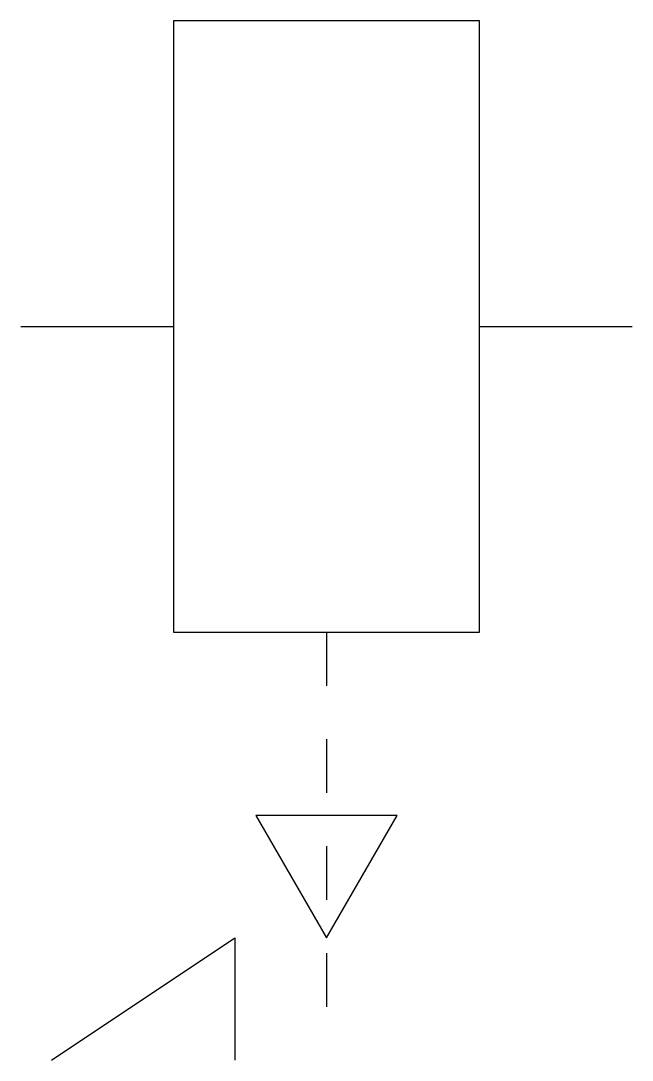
# Model space of a CAD drawing. Extents: x -8.5 to 1.5, y 0 to 17.
import ezdxf

# ---------------------------------------------------------------- set-up
doc = ezdxf.new("R2010")
doc.units = 0
doc.layers.get('0').update_dxf_attribs({"linetype": 'CONTINUOUS'})

msp = doc.modelspace()

# ---------------------------------------------------------------- linework, layer by layer
at = {"color": 0, "linetype": 'CONTINUOUS'}
for p, q in [((-1, 17), (-6, 17)), ((-6, 17), (-6, 7)), ((-1, 7), (-1, 17)), ((-8.5, 12), (-6, 12)), ((-1, 12), (1.5, 12)), ((-6, 7), (-1, 7))]:
    msp.add_line(p, q, dxfattribs=at)
at = {"color": 0}
for p, q in [((-3.5, 7), (-3.5, 6.125)), ((-3.5, 5.25), (-3.5, 4.375)), ((-3.5, 3.5), (-3.5, 2.625)), ((-8, 0), (-5, 2)), ((-5, 2), (-5, 0)), ((-3.5, 1.75), (-3.5, 0.875))]:
    msp.add_line(p, q, dxfattribs=at)
msp.add_lwpolyline([(-4.655, 4), (-3.5, 2), (-2.345, 4)], close=True, dxfattribs=at)

doc.saveas('drawing.dxf')
